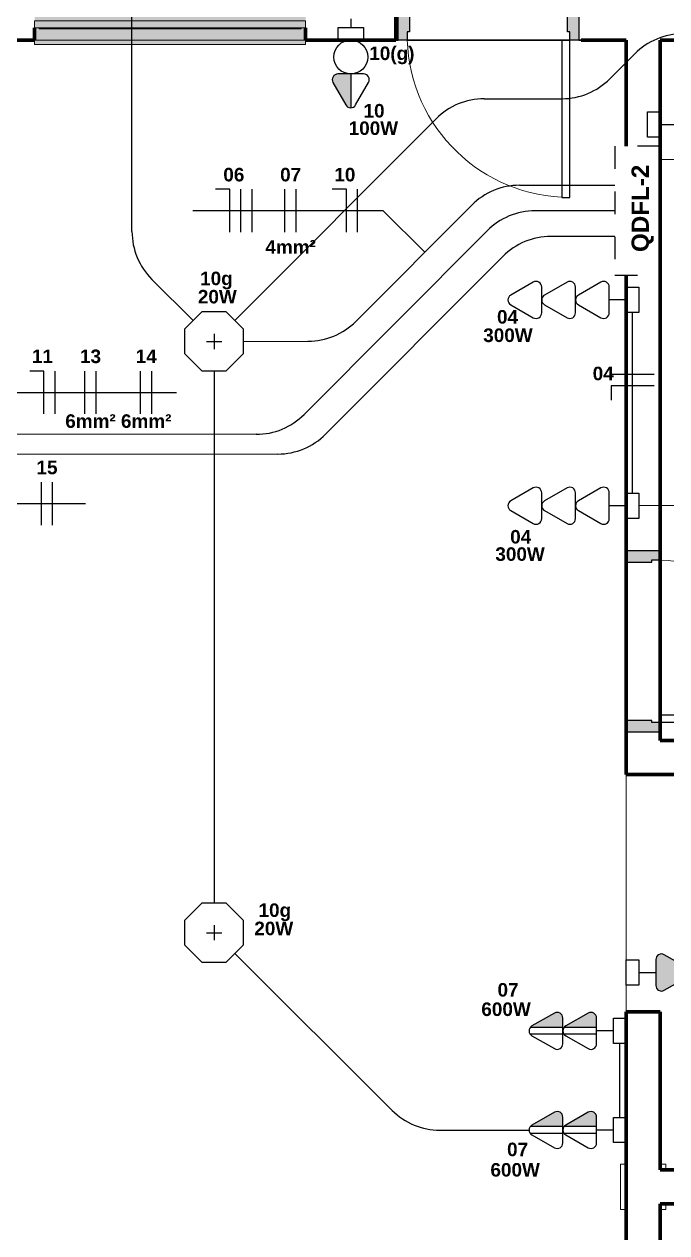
# Model space of a CAD drawing. Extents: x 1450 to 1868, y 82 to 351.
# Drawn here: x 1635.12 to 1637.96, y 228.74 to 234.09 of the extents above; entities that cross this region are included whole.
import ezdxf
from ezdxf.enums import TextEntityAlignment as Align

# ---------------------------------------------------------------- set-up
doc = ezdxf.new("R2010")
doc.units = 0
doc.header["$LTSCALE"] = 0.5
for name, pattern in [('CONTORNO_QUADRO_T', [0.35, 0.2, -0.15]), ('ELETRODUTO_PISO', [0.55, 0.4, -0.15]), ('ELETRODUTO_TETO', [1000, 1000, 0])]:
    doc.linetypes.add(name, pattern=pattern)
doc.layers.get('0').update_dxf_attribs({"linetype": 'CONTINUOUS'})
for name, color, linetype, lineweight in [('A-AREA', 32, 'CONTINUOUS', 9), ('A-DOOR', 31, 'CONTINUOUS', 25), ('A-DOOR-FRAM', 31, 'CONTINUOUS', 9), ('A-FLOR', 192, 'CONTINUOUS', 9), ('A-GLAZ', 151, 'CONTINUOUS', 9), ('A-WALL', 113, 'CONTINUOUS', 30), ('S-COLS', 52, 'CONTINUOUS', 9)]:
    doc.layers.add(name, color=color, linetype=linetype, lineweight=lineweight)
for name, color, linetype in [('DIAGRAMAS_CONTORNO', 2, 'CONTINUOUS'), ('ELETRODUTO', 7, 'CONTINUOUS'), ('ELETRODUTO-PISO', 3, 'CONTINUOUS'), ('ELETRODUTO_TETO', 2, 'CONTINUOUS'), ('FIACAO', 7, 'CONTINUOUS'), ('Iluminação', 7, 'CONTINUOUS'), ('INDICACAO_BIT_FIACAO', 7, 'CONTINUOUS'), ('INDICACAO_CIRCUITO', 2, 'CONTINUOUS'), ('INDICACAO_POTENCIA', 1, 'CONTINUOUS'), ('INTERRUPTORES', 1, 'CONTINUOUS'), ('LINHA_DE_CHAMADA', 7, 'CONTINUOUS'), ('LUMINÁRIAS', 3, 'CONTINUOUS'), ('Texto', 1, 'CONTINUOUS'), ('TOMADAS ABNT', 10, 'CONTINUOUS'), ('X_LIGACAO_VIRTUAL_OBJ', 7, 'CONTINUOUS')]:
    doc.layers.add(name, color=color, linetype=linetype)
doc.styles.add('Arial', font='arialbd.ttf', dxfattribs={"height": 100})

# ---------------------------------------------------------------- blocks, each defined once
blk = doc.blocks.new('*U1322', base_point=(608.67, 153.293))
for p, q in [((608.67, 153.483), (608.544, 153.483)), ((608.67, 153.103), (608.67, 153.483))]:
    blk.add_line(p, q)
blk = doc.blocks.new('*U1323', base_point=(576.818, 148.746))
blk.add_line((576.818, 148.556), (576.818, 148.936))
blk = doc.blocks.new('*U1389', base_point=(1468.1951, 153.7431))
at = {"xscale": 0.5000000000000001, "yscale": 0.5000000000000001, "zscale": 0.5000000000000001}
for name, p in [('*U1322', (1468.1701, 153.7431)), ('*U1323', (1468.2201, 153.7431))]:
    blk.add_blockref(name, p, dxfattribs=at)
blk = doc.blocks.new('*U1358', base_point=(1465.6023, 153.1973))
at = {"xscale": 0.5, "yscale": 0.5, "zscale": 0.5}
for p in [(1465.5773, 153.1973), (1465.6273, 153.1973)]:
    blk.add_blockref('*U1323', p, dxfattribs=at)
blk = doc.blocks.new('*U1346', base_point=(1466.7712, 153.689))
at = {"xscale": 0.5, "yscale": 0.5, "zscale": 0.5}
for p in [(1466.7462, 153.689), (1466.7962, 153.689)]:
    blk.add_blockref('*U1323', p, dxfattribs=at)
blk = doc.blocks.new('*U1345', base_point=(1466.5312, 153.689))
at = {"xscale": 0.5, "yscale": 0.5, "zscale": 0.5}
for p in [(1466.5062, 153.689), (1466.5562, 153.689)]:
    blk.add_blockref('*U1323', p, dxfattribs=at)
blk = doc.blocks.new('*U1344', base_point=(1466.2912, 153.689))
at = {"xscale": 0.5, "yscale": 0.5, "zscale": 0.5}
for name, p in [('*U1322', (1466.2979, 153.689)), ('*U1323', (1466.3479, 153.689))]:
    blk.add_blockref(name, p, dxfattribs=at)
blk = doc.blocks.new('*U1326', base_point=(1466.9211, 154.4931))
at = {"xscale": 0.5, "yscale": 0.5, "zscale": 0.5}
for name, p in [('*U1322', (1466.9278, 154.4931)), ('*U1323', (1466.9778, 154.4931))]:
    blk.add_blockref(name, p, dxfattribs=at)
blk = doc.blocks.new('*U1325', base_point=(1466.6811, 154.4931))
at = {"xscale": 0.5, "yscale": 0.5, "zscale": 0.5}
for p in [(1466.6561, 154.4931), (1466.7061, 154.4931)]:
    blk.add_blockref('*U1323', p, dxfattribs=at)
blk = doc.blocks.new('*U1324', base_point=(1466.4295, 154.4931))
at = {"xscale": 0.5, "yscale": 0.5, "zscale": 0.5}
for name, p in [('*U1322', (1466.4111, 154.4931)), ('*U1323', (1466.4611, 154.4931)), ('*U1323', (1466.5111, 154.4931))]:
    blk.add_blockref(name, p, dxfattribs=at)
blk = doc.blocks.new('*U760', base_point=(-33080.56, 35665.94))
at = {"linetype": 'ByBlock'}
blk.add_arc((-33080.56, 35673.44), 7.5, 90, 90, dxfattribs=at)
blk = doc.blocks.new('*U758', base_point=(-33080.58, 35690.34))
at = {"linetype": 'ByBlock'}
blk.add_lwpolyline([(-33080.58, 35690.34), (-33080.57, 35686.55)], dxfattribs=at)
blk = doc.blocks.new('*U756', base_point=(-33080.56, 35665.94))
at = {"linetype": 'ByBlock'}
blk.add_lwpolyline([(-33080.56, 35665.94), (-33080.55, 35665.94)], dxfattribs=at)
blk = doc.blocks.new('*U755', base_point=(-33202, 35514.76))
blk.add_hatch(color=256).paths.add_polyline_path([(-33188.3, 35512.59, 0.269143), (-33187.04, 35514.76), (-33202, 35514.76), (-33202, 35509.06, 0.575867), (-33198.26, 35506.89)])
for p, q in [((-33188.3, 35516.93), (-33198.26, 35522.62)), ((-33202, 35520.45), (-33202, 35514.76)), ((-33202, 35514.76), (-33202, 35509.06)), ((-33202, 35514.76), (-33187.04, 35514.76)), ((-33198.26, 35506.89), (-33188.3, 35512.59))]:
    blk.add_line(p, q)
for centre, start, end in [((-33199.5, 35520.45), 60.2551, 180), ((-33189.54, 35514.76), 299.7449, 60.2551), ((-33199.5, 35509.06), 180, 299.7449)]:
    blk.add_arc(centre, 2.5, start, end)
blk = doc.blocks.new('*U754', base_point=(-33216.63, 35536.97))
blk.add_lwpolyline([(-33216.63, 35542.57), (-33216.63, 35531.36), (-33222.23, 35531.36), (-33222.23, 35542.57)], close=True)
blk.add_circle((-33209.13, 35536.97), 7.5)
blk = doc.blocks.new('*U689', base_point=(-33318.58, 35215.24))
at = {"linetype": 'ByBlock'}
blk.add_lwpolyline([(-33318.58, 35215.24), (-33187.58, 35084.23, -0.198912), (-33178.79, 35063.02), (-33178.79, 34905.94)], format="xyb", dxfattribs=at)
blk = doc.blocks.new('*U485', base_point=(-31811.79, 36960.69))
at = {"linetype": 'ByBlock'}
blk.add_lwpolyline([(-31811.79, 36960.69), (-31840.2, 36960.69, 0.198912), (-31861.42, 36951.91), (-31940, 36873.32, -0.198924), (-31961.22, 36864.54), (-32534.45, 36864.56)], format="xyb", dxfattribs=at)
blk = doc.blocks.new('*U480', base_point=(-31811.78, 36972.05))
at = {"linetype": 'ByBlock'}
blk.add_lwpolyline([(-31811.78, 36972.05), (-31847.16, 36972.05, 0.198945), (-31868.38, 36963.26), (-31949.55, 36882.07, -0.198945), (-31970.77, 36873.28), (-32308.21, 36873.28, -0.19923), (-32329.44, 36882.09), (-32361.29, 36914.02)], format="xyb", dxfattribs=at)
blk = doc.blocks.new('*U478', base_point=(-31628.63, 36883.06))
at = {"linetype": 'ByBlock'}
blk.add_lwpolyline([(-31628.63, 36883.06), (-31661.43, 36850.27, -0.198854), (-31682.64, 36841.49), (-31801.33, 36841.49)], format="xyb", dxfattribs=at)
blk = doc.blocks.new('*U475', base_point=(-31976.26, 36914.43))
at = {"linetype": 'ByBlock'}
blk.add_lwpolyline([(-31976.26, 36914.43), (-31947.77, 36914.43, 0.198912), (-31926.56, 36923.22), (-31875.21, 36974.57, -0.198912), (-31853.99, 36983.36), (-31811.76, 36983.36)], format="xyb", dxfattribs=at)
blk = doc.blocks.new('*U474', base_point=(-31632.46, 36892.32))
at = {"linetype": 'ByBlock'}
blk.add_lwpolyline([(-31632.46, 36892.32), (-31653.69, 36892.33, -0.198823), (-31674.89, 36901.11), (-31759.61, 36985.83, 0.198912), (-31780.82, 36994.62), (-31791.75, 36994.62), (-31791.75, 36994.62)], format="xyb", dxfattribs=at)
blk = doc.blocks.new('*U471', base_point=(-31980.09, 36923.69))
at = {"linetype": 'ByBlock'}
blk.add_lwpolyline([(-31980.09, 36923.69), (-31890.88, 37012.88, -0.198885), (-31869.67, 37021.66), (-31835.15, 37021.66, 0.198912), (-31813.94, 37030.45), (-31802.9, 37041.49, -0.198912), (-31781.69, 37050.27), (-31747.33, 37050.27)], format="xyb", dxfattribs=at)
blk = doc.blocks.new('*U466', base_point=(-31804.13, 36847.1))
at = {"linetype": 'ByBlock'}
blk.add_lwpolyline([(-31804.13, 36847.1), (-31804.03, 36926.94)], dxfattribs=at)
blk = doc.blocks.new('*U463', base_point=(-31998.6, 36923.69))
at = {"linetype": 'ByBlock'}
blk.add_lwpolyline([(-31998.6, 36923.69), (-32016.84, 36941.93, -0.198912), (-32025.63, 36963.14), (-32025.63, 37152.48, -0.198993), (-32016.84, 37173.69), (-31998.26, 37192.26)], format="xyb", dxfattribs=at)
blk = doc.blocks.new('*U462', base_point=(-31810.07, 36570.82))
at = {"linetype": 'ByBlock'}
blk.add_lwpolyline([(-31810.07, 36570.82), (-31810.07, 36570.82), (-31810.07, 36603.49)], dxfattribs=at)
blk = doc.blocks.new('*U461', base_point=(-31980.41, 36643.51))
at = {"linetype": 'ByBlock'}
blk.add_lwpolyline([(-31980.41, 36643.51), (-31910.95, 36574.05, 0.198779), (-31889.75, 36565.26), (-31850.3, 36565.24)], format="xyb", dxfattribs=at)
blk = doc.blocks.new('*U453', base_point=(-31989.36, 36901.34))
at = {"linetype": 'ByBlock'}
blk.add_lwpolyline([(-31989.36, 36901.34), (-31989.65, 36665.86)], dxfattribs=at)
blk = doc.blocks.new('*U383', base_point=(-31193.67, 35711.55))
h = blk.add_hatch(color=256)
h.dxf.hatch_style = 1
h.paths.add_polyline_path([(-31186.17, 35710.05), (-31186.17, 35705.86, 0.57586), (-31182.43, 35703.69), (-31172.47, 35709.38, 0.102393), (-31171.71, 35710.05)])
h.paths.add_polyline_path([(-31157.51, 35709.38, 0.102393), (-31156.75, 35710.05), (-31171.21, 35710.05), (-31171.21, 35705.86, 0.575872), (-31167.47, 35703.69)])
for p, q in [((-31172.47, 35713.72), (-31182.43, 35719.41)), ((-31157.51, 35713.72), (-31167.47, 35719.41)), ((-31186.17, 35717.24), (-31186.17, 35711.55)), ((-31171.21, 35717.24), (-31171.21, 35711.55)), ((-31193.67, 35711.55), (-31186.17, 35711.55)), ((-31186.17, 35713.05), (-31171.71, 35713.05)), ((-31186.17, 35711.55), (-31186.17, 35705.86)), ((-31186.17, 35710.05), (-31171.71, 35710.05)), ((-31182.43, 35703.69), (-31172.47, 35709.38)), ((-31171.21, 35713.05), (-31156.75, 35713.05)), ((-31171.21, 35711.55), (-31171.21, 35705.86)), ((-31171.21, 35710.05), (-31156.75, 35710.05)), ((-31167.47, 35703.69), (-31157.51, 35709.38))]:
    blk.add_line(p, q)
blk.add_lwpolyline([(-31193.67, 35717.15), (-31193.67, 35705.95), (-31199.28, 35705.95), (-31199.28, 35717.15)], close=True)
for centre, start, end in [((-31183.67, 35717.24), 60.2551, 180), ((-31168.71, 35717.24), 60.2551, 180), ((-31173.71, 35711.55), 299.7449, 60.2551), ((-31158.75, 35711.55), 299.7449, 60.2551), ((-31183.67, 35705.86), 180, 299.7449), ((-31168.71, 35705.86), 180, 299.7449)]:
    blk.add_arc(centre, 2.5, start, end)
blk = doc.blocks.new('*U382', base_point=(-31151.45, 35802.97))
h = blk.add_hatch(color=256)
h.dxf.hatch_style = 1
h.paths.add_polyline_path([(-31143.95, 35801.47), (-31143.95, 35797.28, 0.57586), (-31140.21, 35795.1), (-31130.24, 35800.8, 0.102393), (-31129.48, 35801.47)])
h.paths.add_polyline_path([(-31115.28, 35800.8, 0.102393), (-31114.52, 35801.47), (-31128.98, 35801.47), (-31128.98, 35797.28, 0.575872), (-31125.24, 35795.1)])
for p, q in [((-31130.24, 35805.14), (-31140.21, 35810.83)), ((-31115.28, 35805.14), (-31125.24, 35810.83)), ((-31143.95, 35808.66), (-31143.95, 35802.97)), ((-31128.98, 35808.66), (-31128.98, 35802.97)), ((-31151.45, 35802.97), (-31143.95, 35802.97)), ((-31143.95, 35804.47), (-31129.48, 35804.47)), ((-31143.95, 35802.97), (-31143.95, 35797.28)), ((-31143.95, 35801.47), (-31129.48, 35801.47)), ((-31140.21, 35795.1), (-31130.24, 35800.8)), ((-31128.98, 35804.47), (-31114.52, 35804.47)), ((-31128.98, 35802.97), (-31128.98, 35797.28)), ((-31128.98, 35801.47), (-31114.52, 35801.47)), ((-31125.24, 35795.1), (-31115.28, 35800.8))]:
    blk.add_line(p, q)
blk.add_lwpolyline([(-31151.45, 35808.57), (-31151.45, 35797.36), (-31157.05, 35797.36), (-31157.05, 35808.57)], close=True)
for centre, start, end in [((-31141.45, 35808.66), 60.2551, 180), ((-31126.48, 35808.66), 60.2551, 180), ((-31131.48, 35802.97), 299.7449, 60.2551), ((-31116.52, 35802.97), 299.7449, 60.2551), ((-31141.45, 35797.28), 180, 299.7449), ((-31126.48, 35797.28), 180, 299.7449)]:
    blk.add_arc(centre, 2.5, start, end)
blk = doc.blocks.new('Cozinha')
at = {"layer": 'A-WALL', "lineweight": 70}
for p, q in [((665.5, -312.5), (665.5, -297.5)), ((505.5, -312.5), (505.5, -307)), ((625.5, -307), (625.5, -312.5)), ((405, -312.5), (505.5, -312.5)), ((625.5, -312.5), (665.5, -312.5)), ((747.5, -312.5), (767.5, -312.5)), ((767.5, -312.5), (767.5, -359.5)), ((782.5, -312.5), (1127.5, -312.5)), ((782.5, -622.5), (782.5, -312.5)), ((767.5, -416.5), (767.5, -637.5)), ((1032.5, -622.5), (782.5, -622.5)), ((767.5, -637.5), (982.5, -637.5)), ((782.5, -742.5), (767.5, -742.5)), ((767.5, -742.5), (767.5, -931.25)), ((782.5, -812.5), (782.5, -742.5)), ((982.5, -812.5), (782.5, -812.5)), ((782.5, -827.5), (1035.5, -827.5)), ((782.5, -931.25), (782.5, -827.5))]:
    blk.add_line(p, q, dxfattribs=at)
at = {"layer": 'A-WALL'}
for p, q in [((666.5, -312.5), (665.5, -312.5)), ((742.5, -312.5), (670.5, -312.5)), ((747.5, -312.5), (746.5, -312.5))]:
    blk.add_line(p, q, dxfattribs=at)
at = {"layer": 'A-WALL', "lineweight": 9}
for p, q in [((767.6, -618.55), (767.6, -637.5)), ((767.6, -635.5), (767.5, -635.5))]:
    blk.add_line(p, q, dxfattribs=at)
blk = doc.blocks.new('*U291', base_point=(-46555.9, 19648.24))
at = {"layer": 'LUMINÁRIAS'}
blk.add_lwpolyline([(-46574.05, 19655.76), (-46574.05, 19640.72), (-46563.42, 19630.09), (-46548.38, 19630.09), (-46537.75, 19640.72), (-46537.75, 19655.76), (-46548.38, 19666.39), (-46563.42, 19666.39)], close=True, dxfattribs=at)
for points in [[(-46555.9, 19652.91), (-46555.9, 19643.57)], [(-46560.57, 19648.24), (-46551.23, 19648.24)]]:
    blk.add_lwpolyline(points, dxfattribs=at)
blk = doc.blocks.new('Porta Simples de Abrir - 70x210cm - Marco de Madeira-3450791-Planta Baixa')
at = {"layer": 'A-DOOR-FRAM', "lineweight": 25}
h = blk.add_hatch(color=256, dxfattribs=at)
h.paths.add_polyline_path([(-400, -75), (-350, -75), (-350, 38), (-360, 38), (-360, 75), (-400, 75), (-400, -55.9)], flags=0)
h.paths.add_polyline_path([(350, -75), (400, -75), (400, 75), (360, 75), (359.9, 38), (350, 38), (350, -49.8)], flags=0)
at = {"layer": 'A-DOOR'}
for p, q in [((325, 75), (325, 771)), ((325, 771), (360, 771)), ((360, 771), (360, 75)), ((360, 75), (-360, 75)), ((360, 75), (325, 75)), ((-350, -75), (350, -75))]:
    blk.add_line(p, q, dxfattribs=at)
at = {"layer": 'A-DOOR', "lineweight": 9}
blk.add_arc((360, 50.9), 720.1, 90, 178.0786, dxfattribs=at)
at = {"layer": 'A-DOOR-FRAM', "lineweight": 25}
for p, q in [((-360, 75), (-400, 75)), ((-400, 75), (-400, -75)), ((-360, 38), (-360, 75)), ((360, 75), (360, 38)), ((400, 75), (360, 75)), ((400, -75), (400, 75)), ((-350, 38), (-360, 38)), ((-350, -75), (-350, 38)), ((360, 38), (350, 38)), ((350, 38), (350, -75)), ((-400, -75), (-350, -75)), ((350, -75), (400, -75))]:
    blk.add_line(p, q, dxfattribs=at)
blk = doc.blocks.new('*U191', base_point=(-46542.74, 15497.34))
for p, q in [((-46544.91, 15551.26), (-46550.61, 15541.3)), ((-46534.88, 15541.3), (-46540.57, 15551.26)), ((-46544.91, 15536.3), (-46550.61, 15526.34)), ((-46548.44, 15537.56), (-46542.74, 15537.56)), ((-46542.74, 15537.56), (-46537.05, 15537.56)), ((-46534.88, 15526.34), (-46540.57, 15536.3)), ((-46548.44, 15522.6), (-46542.74, 15522.6)), ((-46542.74, 15522.6), (-46537.05, 15522.6)), ((-46544.91, 15521.34), (-46550.61, 15511.38)), ((-46534.88, 15511.38), (-46540.57, 15521.34)), ((-46548.44, 15507.64), (-46542.74, 15507.64)), ((-46542.74, 15500.14), (-46542.74, 15507.64)), ((-46542.74, 15507.64), (-46537.05, 15507.64))]:
    blk.add_line(p, q)
blk.add_lwpolyline([(-46548.35, 15500.14), (-46537.14, 15500.14), (-46537.14, 15494.54), (-46548.35, 15494.54)], close=True)
for centre, start, end in [((-46542.74, 15550.02), 29.7449, 150.2551), ((-46548.44, 15540.06), 150.2551, 270), ((-46537.05, 15540.06), 270, 29.7449), ((-46542.74, 15535.06), 29.7449, 150.2551), ((-46548.44, 15525.1), 150.2551, 270), ((-46542.74, 15520.1), 29.7449, 150.2551), ((-46537.05, 15525.1), 270, 29.7449), ((-46548.44, 15510.14), 150.2551, 270), ((-46537.05, 15510.14), 270, 29.7449)]:
    blk.add_arc(centre, 2.5, start, end)
blk = doc.blocks.new('*U190', base_point=(-46578.46, 15513.1))
for p, q in [((-46580.63, 15567.03), (-46586.32, 15557.07)), ((-46570.59, 15557.07), (-46576.29, 15567.03)), ((-46580.63, 15552.07), (-46586.32, 15542.11)), ((-46584.15, 15553.33), (-46578.46, 15553.33)), ((-46578.46, 15553.33), (-46572.77, 15553.33)), ((-46570.59, 15542.11), (-46576.29, 15552.07)), ((-46584.15, 15538.37), (-46578.46, 15538.37)), ((-46578.46, 15538.37), (-46572.77, 15538.37)), ((-46580.63, 15537.11), (-46586.32, 15527.15)), ((-46570.59, 15527.15), (-46576.29, 15537.11)), ((-46584.15, 15523.41), (-46578.46, 15523.41)), ((-46578.46, 15515.91), (-46578.46, 15523.41)), ((-46578.46, 15523.41), (-46572.77, 15523.41))]:
    blk.add_line(p, q)
blk.add_lwpolyline([(-46584.06, 15515.91), (-46572.85, 15515.91), (-46572.85, 15510.3), (-46584.06, 15510.3)], close=True)
for centre, start, end in [((-46578.46, 15565.79), 29.7449, 150.2551), ((-46584.15, 15555.83), 150.2551, 270), ((-46572.77, 15555.83), 270, 29.7449), ((-46578.46, 15550.83), 29.7449, 150.2551), ((-46584.15, 15540.87), 150.2551, 270), ((-46578.46, 15535.87), 29.7449, 150.2551), ((-46572.77, 15540.87), 270, 29.7449), ((-46584.15, 15525.91), 150.2551, 270), ((-46572.77, 15525.91), 270, 29.7449)]:
    blk.add_arc(centre, 2.5, start, end)
blk = doc.blocks.new('*U189', base_point=(-46352.53, 15765.74))
for p, q in [((-46354.7, 15801.9), (-46360.39, 15791.94)), ((-46344.67, 15791.94), (-46350.36, 15801.9)), ((-46354.7, 15786.94), (-46360.39, 15776.98)), ((-46358.22, 15788.2), (-46352.53, 15788.2)), ((-46352.53, 15788.2), (-46346.84, 15788.2)), ((-46344.67, 15776.98), (-46350.36, 15786.94)), ((-46358.22, 15773.24), (-46352.53, 15773.24)), ((-46352.53, 15765.74), (-46352.53, 15773.24)), ((-46352.53, 15773.24), (-46346.84, 15773.24))]:
    blk.add_line(p, q)
blk.add_lwpolyline([(-46358.13, 15765.74), (-46346.93, 15765.74), (-46346.93, 15760.14), (-46358.13, 15760.14)], close=True)
for centre, start, end in [((-46352.53, 15800.66), 29.7449, 150.2551), ((-46358.22, 15790.7), 150.2551, 270), ((-46346.84, 15790.7), 270, 29.7449), ((-46352.53, 15785.7), 29.7449, 150.2551), ((-46358.22, 15775.74), 150.2551, 270), ((-46346.84, 15775.74), 270, 29.7449)]:
    blk.add_arc(centre, 2.5, start, end)
blk = doc.blocks.new('*U187', base_point=(-46401.5, 15367.71))
blk.add_hatch(color=256).paths.add_polyline_path([(-46399.32, 15388.92, 0.580323), (-46403.67, 15388.92), (-46409.36, 15378.95, 0.575867), (-46407.19, 15375.21), (-46401.5, 15375.21), (-46395.8, 15375.21, 0.575867), (-46393.63, 15378.95)])
for p, q in [((-46403.67, 15388.92), (-46409.36, 15378.95)), ((-46393.63, 15378.95), (-46399.32, 15388.92)), ((-46407.19, 15375.21), (-46401.5, 15375.21)), ((-46401.5, 15367.71), (-46401.5, 15375.21)), ((-46401.5, 15375.21), (-46395.8, 15375.21))]:
    blk.add_line(p, q)
blk.add_lwpolyline([(-46407.1, 15367.71), (-46395.89, 15367.71), (-46395.89, 15362.11), (-46407.1, 15362.11)], close=True)
for centre, start, end in [((-46401.5, 15387.68), 29.7449, 150.2551), ((-46407.19, 15377.71), 150.2551, 270), ((-46395.8, 15377.71), 270, 29.7449)]:
    blk.add_arc(centre, 2.5, start, end)
blk = doc.blocks.new('Janela 2 Folhas Metalon - Janela 2 Folhas Metalon-3066233-Planta Baixa')
at = {"layer": 'A-GLAZ'}
h = blk.add_hatch(color=256, dxfattribs=at)
h.paths.add_polyline_path([(-600, -75), (600, -75), (600, -20), (580, -20), (579.6, -25), (-580, -25), (-580, -20), (-600, -20), (-600, -74)], flags=0)
h.paths.add_polyline_path([(-600, 10), (600, 10), (600, 105), (-600, 105), (-600, 40)], flags=0)
for points in [[(-600, -20), (600, -20), (600, 10), (-600, 10)], [(-580, -25), (0, -25), (0, -20), (-580, -20), (-580, -21.7)], [(0, -25), (580, -25), (580, -20), (0, -20), (0, -22.5)], [(-600, -95), (600, -95), (599.9, -75), (-600, -75)]]:
    blk.add_hatch(color=256, dxfattribs=at).paths.add_polyline_path(points, flags=0)
for p, q in [((600, 105), (-600, 105)), ((-600, 105), (-600, 75)), ((600, 75), (600, 105)), ((-600, 10), (600, 10)), ((-600, 10), (-600, -20)), ((600, -20), (600, 10)), ((600, -20), (-600, -20)), ((-580, -20), (-580, -25)), ((0, -25), (-580, -25)), ((0, -20), (0, -25)), ((0, -25), (0, -20)), ((580, -25), (0, -25)), ((580, -25), (580, -20)), ((600, -75), (-600, -75)), ((-600, -75), (-600, -95)), ((-600, -95), (600, -95)), ((600, -95), (600, -75))]:
    blk.add_line(p, q, dxfattribs=at)
blk = doc.blocks.new('Porta Simples de Abrir - 70x210cm - Marco de Madeira-3450794-Planta Baixa')
at = {"layer": 'A-DOOR-FRAM', "lineweight": 25}
h = blk.add_hatch(color=256, dxfattribs=at)
h.paths.add_polyline_path([(-400, 75), (-400, -75), (-360, -75), (-359.9, -38), (-350, -38), (-350, 75), (-399.1, 75)], flags=0)
h.paths.add_polyline_path([(350, 75), (350, -38), (360, -38), (360, -75), (400, -75), (400, 75), (361.7, 75)], flags=0)
at = {"layer": 'A-DOOR'}
for p, q in [((350, 75), (-350, 75)), ((-360, -75), (360, -75)), ((325, -75), (325, -771)), ((360, -75), (325, -75)), ((360, -771), (360, -75)), ((325, -771), (360, -771))]:
    blk.add_line(p, q, dxfattribs=at)
at = {"layer": 'A-DOOR', "lineweight": 9}
blk.add_arc((360, -50.9), 720.1, 181.9214, 270, dxfattribs=at)
at = {"layer": 'A-DOOR-FRAM', "lineweight": 25}
for p, q in [((-400, 75), (-350, 75)), ((-400, -75), (-400, 75)), ((-350, 75), (-350, -38)), ((350, 75), (400, 75)), ((350, -38), (350, 75)), ((400, 75), (400, -75)), ((-350, -38), (-360, -38)), ((-360, -38), (-360, -75)), ((360, -38), (350, -38)), ((360, -75), (360, -38)), ((-360, -75), (-400, -75)), ((400, -75), (360, -75))]:
    blk.add_line(p, q, dxfattribs=at)
blk = doc.blocks.new('Pilar Retangular de Concreto - 20X20 cm-V32-Planta Baixa')
at = {"layer": 'S-COLS'}
h = blk.add_hatch(dxfattribs=at)
h.set_pattern_fill('FP_52', color=256, style=0, pattern_type=2)
h.set_pattern_definition([(0, (38416.51, 11520.3), (406.4, 101.6), [16.764, -288.036, 16.764, -288.036, -1625.6]), (0, (38416.51, 11520.3), (406.4, 101.6), [-609.6, 16.764, -592.836, 16.764, -288.036, -711.2]), (0, (38416.51, 11520.3), (406.4, 101.6), [-1524, 16.764, -186.436, 16.764, -491.236]), (120, (38568.91, 11571.1), (-291.18818, 301.15272), [16.764, -288.036, 16.764, -288.036, -1625.6]), (120, (38568.91, 11571.1), (-291.18818, 301.15272), [-609.6, 16.764, -592.836, 16.764, -288.036, -711.2]), (120, (38568.91, 11571.1), (-291.18818, 301.15272), [-1524, 16.764, -186.436, 16.764, -491.236]), (240, (38619.71, 11774.3), (-115.21182, -402.75272), [16.764, -288.036, 16.764, -1913.636]), (240, (38619.71, 11774.3), (-115.21182, -402.75272), [-321.564, -288.036, 16.764, -592.836, -1016]), (240, (38619.71, 11774.3), (-115.21182, -402.75272), [-1219.2, 16.764, -288.036, 16.764, -694.436]), (240, (38619.71, 11774.3), (-115.21182, -402.75272), [-1540.764, -186.436, 16.764, -491.236])])
h.paths.add_polyline_path([(-75, -100), (-75, 100), (-100, 100), (-100, -100)], flags=0)
h.paths.add_polyline_path([(100, -100), (100, -75), (75, -75), (75, -100)], flags=0)
h.paths.add_polyline_path([(75, -75), (75, -74), (74, -74)], flags=0)
h.paths.add_polyline_path([(75, 75), (100, 75), (100, 100), (75, 100)], flags=0)
h.paths.add_polyline_path([(75, 74), (75, 75), (74, 74)], flags=0)
for p, q in [((-100, 100), (-75, 100)), ((-100, -100), (-100, 100)), ((75, 100), (100, 100)), ((100, 100), (100, 75)), ((-75, -100), (-100, -100)), ((100, -100), (75, -100)), ((100, -75), (100, -100))]:
    blk.add_line(p, q, dxfattribs=at)

msp = doc.modelspace()

# ---------------------------------------------------------------- linework, layer by layer
at = {"layer": 'A-AREA'}
msp.add_line((1637.781, 229.7152), (1637.781, 230.7662), dxfattribs=at)
at = {"layer": 'A-FLOR'}
msp.add_line((1637.781, 230.7652), (1637.781, 229.7152), dxfattribs=at)
at = {"layer": 'DIAGRAMAS_CONTORNO', "linetype": 'CONTORNO_QUADRO_T'}
msp.add_lwpolyline([(1637.931, 233.5452), (1637.731, 233.5452), (1637.731, 232.9752), (1637.931, 232.9752)], close=True, dxfattribs=at)
at = {"layer": 'LINHA_DE_CHAMADA'}
for points in [[(1636.8887, 233.0762), (1636.705, 233.2598), (1635.8617, 233.2598)], [(1634.6447, 232.2686), (1634.4752, 232.4558), (1635.7892, 232.4558)], [(1634.8288, 232.1815), (1635.0462, 231.9641), (1635.3862, 231.9641)]]:
    msp.add_lwpolyline(points, dxfattribs=at)

# ---------------------------------------------------------------- block references
at = {"layer": 'A-DOOR', "xscale": 0.00100000000000115, "yscale": 0.00100000000000115, "zscale": 0.00100000000000115}
msp.add_blockref('Porta Simples de Abrir - 70x210cm - Marco de Madeira-3450794-Planta Baixa', (1637.171, 234.0902), dxfattribs=at)
at = {"layer": 'A-DOOR', "xscale": 0.00100000000000115, "yscale": 0.00100000000000115, "zscale": 0.00100000000000115, "rotation": 269.9999999999995}
msp.add_blockref('Porta Simples de Abrir - 70x210cm - Marco de Madeira-3450791-Planta Baixa', (1637.856, 231.3547), dxfattribs=at)
at = {"layer": 'A-GLAZ', "xscale": 0.00100000000000115, "yscale": 0.00100000000000115, "zscale": 0.00100000000000115}
msp.add_blockref('Janela 2 Folhas Metalon - Janela 2 Folhas Metalon-3066233-Planta Baixa', (1635.761, 234.0902), dxfattribs=at)
at = {"layer": 'A-WALL', "xscale": 0.01000000108748102, "yscale": 0.01000000108748102, "zscale": 0.01000000108748102}
msp.add_blockref('Cozinha', (1630.106, 237.1402), dxfattribs=at)
at = {"layer": 'ELETRODUTO', "linetype": 'ELETRODUTO_TETO', "xscale": 0.01000000108748102, "yscale": 0.01000000108748102, "zscale": 0.01000000108748102}
msp.add_blockref('*U760', (1636.5612, 233.8652), dxfattribs=at)
at = {"layer": 'ELETRODUTO-PISO', "linetype": 'ELETRODUTO_PISO', "xscale": 0.01000000108748102, "yscale": 0.01000000108748102, "zscale": 0.01000000108748102}
msp.add_blockref('*U689', (1634.181, 229.3581), dxfattribs=at)
at = {"layer": 'ELETRODUTO_TETO', "linetype": 'ELETRODUTO_TETO', "xscale": 0.01000000108748102, "yscale": 0.01000000108748102, "zscale": 0.01000000108748102, "rotation": 0.07010083668257441}
for name, p in [('*U463', (1635.8633, 232.7743)), ('*U471', (1636.0484, 232.7745)), ('*U474', (1639.5251, 232.465)), ('*U475', (1636.0869, 232.682)), ('*U480', (1637.731, 233.2602)), ('*U485', (1637.731, 233.1466)), ('*U466', (1637.809, 232.0107)), ('*U453', (1635.956, 232.5509)), ('*U478', (1639.5635, 232.3725)), ('*U461', (1636.0486, 229.9727)), ('*U462', (1637.753, 229.2479))]:
    msp.add_blockref(name, p, dxfattribs=at)
at = {"layer": 'ELETRODUTO_TETO', "linetype": 'ELETRODUTO_TETO', "xscale": 0.01000000108748102, "yscale": 0.01000000108748102, "zscale": 0.01000000108748102}
msp.add_blockref('*U758', (1636.561, 234.1091), dxfattribs=at)
at = {"layer": 'FIACAO'}
for name, p in [('*U1324', (1636.0434, 233.2598)), ('*U1325', (1636.295, 233.2598)), ('*U1326', (1636.535, 233.2598)), ('*U1344', (1635.1959, 232.4558)), ('*U1345', (1635.4088, 232.4558)), ('*U1346', (1635.6555, 232.4558)), ('*U1358', (1635.2162, 231.9641))]:
    msp.add_blockref(name, p, dxfattribs=at)
at = {"layer": 'FIACAO', "rotation": 90}
msp.add_blockref('*U1389', (1637.809, 232.5099), dxfattribs=at)
at = {"layer": 'Iluminação', "xscale": 0.007210252382215969, "yscale": 0.007210252382215969, "zscale": 0.007210252382215969}
for p in [(1635.956, 232.6818), (1635.956, 230.0652)]:
    msp.add_blockref('*U291', p, dxfattribs=at)
at = {"layer": 'INTERRUPTORES', "xscale": 0.01000000108748102, "yscale": 0.01000000108748102, "zscale": 0.01000000108748102, "rotation": 270}
msp.add_blockref('*U754', (1636.5612, 234.0152), dxfattribs=at)
at = {"layer": 'S-COLS', "xscale": 0.00100000000000115, "yscale": 0.00100000000000115, "zscale": 0.00100000000000115}
msp.add_blockref('Pilar Retangular de Concreto - 20X20 cm-V32-Planta Baixa', (1637.856, 228.9402), dxfattribs=at)
at = {"layer": 'TOMADAS ABNT', "xscale": 0.01000000108748102, "yscale": 0.01000000108748102, "zscale": 0.01000000108748102}
for name, p, rotation in [('*U755', (1636.5612, 233.8652), 270), ('*U189', (1637.931, 233.6413), 269.9999999999995), ('*U190', (1637.809, 232.8652), 89.99999999999967), ('*U191', (1637.809, 231.9547), 89.99999999999967), ('*U187', (1637.837, 229.889), 269.9999999999995)]:
    msp.add_blockref(name, p, dxfattribs=dict(at, rotation=rotation))
at = {"layer": 'TOMADAS ABNT', "color": 1, "xscale": 0.01000000108748102, "yscale": 0.01000000108748102, "zscale": 0.01000000108748102, "rotation": 180.0000000000001}
for name, p in [('*U382', (1637.7249, 229.6306)), ('*U383', (1637.7249, 229.1919))]:
    msp.add_blockref(name, p, dxfattribs=at)
at = {"layer": 'X_LIGACAO_VIRTUAL_OBJ', "xscale": 0.01000000108748102, "yscale": 0.01000000108748102, "zscale": 0.01000000108748102}
msp.add_blockref('*U756', (1636.5612, 233.8652), dxfattribs=at)

# ---------------------------------------------------------------- texts
at = {"layer": 'INDICACAO_BIT_FIACAO', "style": 'Arial'}
for s, p in [('4mm²', (1636.295, 233.1298)), ('6mm²', (1635.4088, 232.3592)), ('6mm²', (1635.6555, 232.3592))]:
    msp.add_text(s, height=0.06, dxfattribs=at).set_placement(p, align=Align.TOP_CENTER)
at = {"layer": 'INDICACAO_CIRCUITO', "style": 'Arial'}
for s, p in [('10(g)', (1636.6431, 233.9267)), ('10', (1636.6177, 233.6726)), ('10g', (1635.8942, 232.9305)), ('04', (1637.2088, 232.7605)), ('04', (1637.267, 231.7872)), ('10g', (1636.1528, 230.1348)), ('07', (1637.211, 229.7822)), ('07', (1637.2533, 229.076))]:
    msp.add_text(s, height=0.06, dxfattribs=at).set_placement(p)
for s, p in [('06', (1636.0434, 233.3898)), ('07', (1636.295, 233.3898)), ('10', (1636.535, 233.3898)), ('11', (1635.1959, 232.5858)), ('13', (1635.4088, 232.5858)), ('14', (1635.6555, 232.5858)), ('04', (1637.679, 232.5099)), ('15', (1635.2162, 232.0941))]:
    msp.add_text(s, height=0.06, dxfattribs=at).set_placement(p, align=Align.CENTER)
at = {"layer": 'INDICACAO_POTENCIA', "style": 'Arial'}
for s, p in [('100W', (1636.5519, 233.5953)), ('20W', (1635.8841, 232.8497)), ('300W', (1637.1477, 232.6791)), ('300W', (1637.2014, 231.7106)), ('20W', (1636.1341, 230.0539)), ('600W', (1637.1393, 229.6964)), ('600W', (1637.1796, 228.9857))]:
    msp.add_text(s, height=0.06, dxfattribs=at).set_placement(p)
at = {"layer": 'Texto', "style": 'Arial'}
msp.add_text('QDFL-2', height=0.0766, rotation=90, dxfattribs=at).set_placement((1637.8812, 233.0773))

doc.saveas('drawing.dxf')
